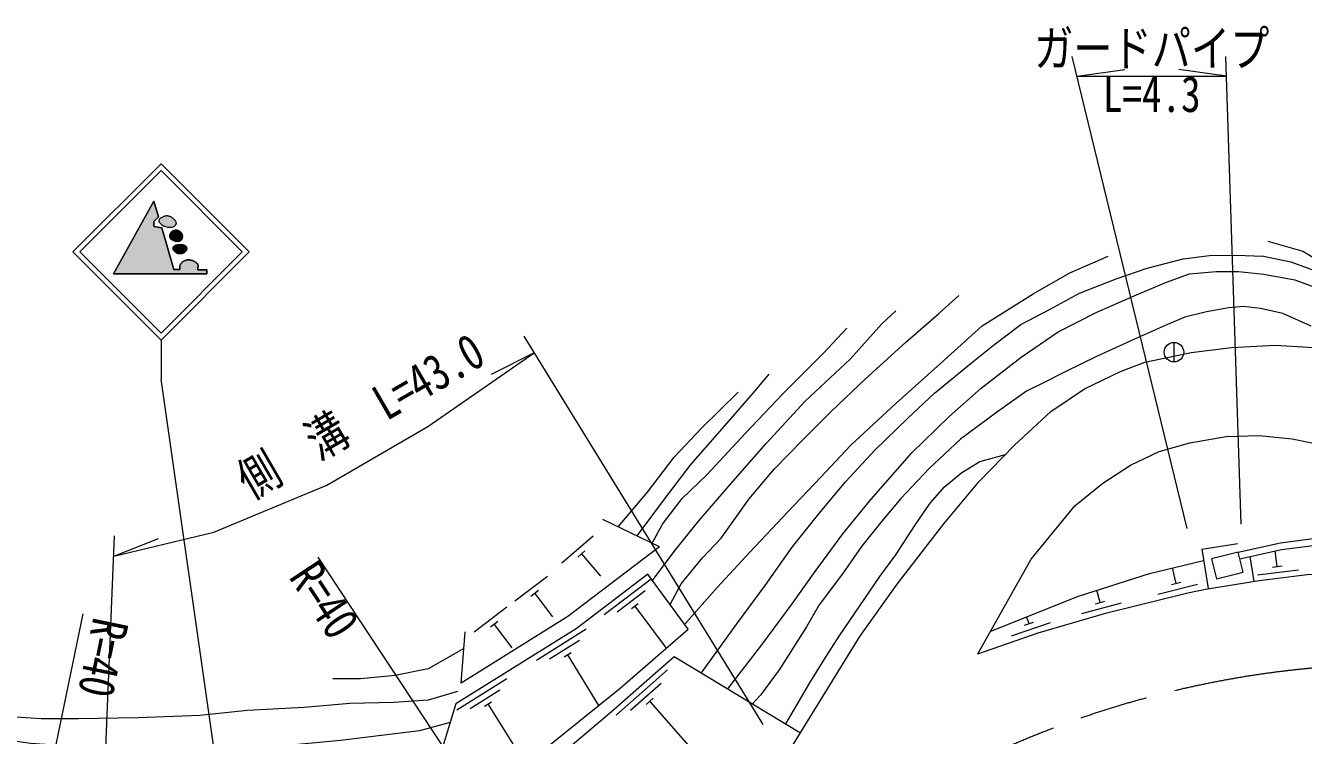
# Model space of a CAD drawing. Units: millimetres at full size, sheet at 1:1000; details may follow other scales. Extents: x 40000 to 680000, y 20000 to 380000.
# Drawn here: x 272927 to 338142, y 281446 to 317669 of the extents above; entities that cross this region are included whole.
import ezdxf
from ezdxf.enums import TextEntityAlignment as Align

# ---------------------------------------------------------------- set-up
doc = ezdxf.new("R2010")
doc.units = ezdxf.units.MM
doc.header["$LTSCALE"] = 1000
doc.linetypes.add('CHAIN', pattern=[18.5, 12, -1.5, 3.5, -1.5])
doc.linetypes.add('DASHED', pattern=[7.5, 6, -1.5])
for name, color, linetype, lineweight in [('M-BGD', 7, 'Continuous', 13), ('M-BMK', 2, 'CHAIN', 13), ('M-STR-HTXT', 7, 'Continuous', 13), ('M-STR-STRC', 7, 'Continuous', 13)]:
    doc.layers.add(name, color=color, linetype=linetype, lineweight=lineweight)
doc.styles.add('ＭＳ ゴシック', font='')
doc.styles.get('ＭＳ ゴシック').set_extended_font_data('MS Gothic')

msp = doc.modelspace()

# ---------------------------------------------------------------- hatches: boundary and pattern name
at = {"layer": 'M-STR-STRC'}
for points in [[(281718, 305232), (281718, 305242), (281719, 305252), (281719, 305262), (281720, 305272), (281720, 305282), (281721, 305292), (281722, 305303), (281723, 305318), (281725, 305333), (281727, 305348), (281729, 305363), (281731, 305378), (281732, 305393), (281732, 305407), (281731, 305422), (281729, 305436), (281727, 305449), (281721, 305465), (281714, 305481), (281705, 305495), (281694, 305509), (281682, 305523), (281669, 305536), (281656, 305549), (281641, 305561), (281626, 305573), (281611, 305584), (281580, 305605), (281549, 305625), (281517, 305643), (281485, 305659), (281452, 305673), (281419, 305685), (281386, 305695), (281352, 305703), (281317, 305709), (281282, 305712), (281246, 305712), (281209, 305710), (281173, 305706), (281137, 305699), (281101, 305689), (281066, 305677), (281033, 305663), (281001, 305646), (280970, 305627), (280942, 305605), (280925, 305591), (280909, 305575), (280894, 305559), (280880, 305542), (280866, 305525), (280853, 305507), (280840, 305489), (280827, 305471), (280814, 305452), (280802, 305433), (280802, 305224), (280492, 305224), (279886, 307352), (279467, 307417), (279467, 307670), (279712, 307901), (279482, 308709), (277408, 305008), (282180, 305008), (282180, 305202), (281718, 305202), (281718, 305219)], [(280539, 307740), (280523, 307759), (280506, 307778), (280478, 307807), (280449, 307834), (280420, 307858), (280389, 307881), (280358, 307901), (280326, 307919), (280293, 307935), (280259, 307948), (280224, 307958), (280189, 307965), (280152, 307970), (280115, 307969), (280078, 307965), (280042, 307957), (280006, 307946), (279970, 307932), (279934, 307916), (279899, 307898), (279863, 307878), (279828, 307857), (279809, 307844), (279793, 307827), (279779, 307809), (279767, 307789), (279758, 307767), (279751, 307746), (279746, 307724), (279744, 307702), (279745, 307681), (279749, 307662), (279751, 307653), (279755, 307644), (279759, 307636), (279764, 307627), (279770, 307619), (279776, 307610), (279783, 307601), (279790, 307591), (279798, 307580), (279806, 307569), (279824, 307545), (279842, 307524), (279860, 307507), (279878, 307491), (279897, 307478), (279915, 307467), (279934, 307457), (279953, 307448), (279973, 307440), (279994, 307432), (280039, 307415), (280087, 307398), (280137, 307383), (280187, 307371), (280239, 307362), (280290, 307358), (280341, 307358), (280391, 307366), (280439, 307380), (280484, 307403), (280503, 307415), (280521, 307429), (280538, 307445), (280554, 307461), (280568, 307479), (280580, 307497), (280590, 307516), (280598, 307536), (280604, 307556), (280607, 307576), (280607, 307597), (280604, 307618), (280598, 307639), (280590, 307660), (280580, 307681), (280568, 307701), (280554, 307721)], [(280940, 306966), (280933, 306990), (280925, 307015), (280914, 307038), (280901, 307061), (280887, 307082), (280871, 307103), (280854, 307122), (280835, 307139), (280814, 307156), (280792, 307171), (280770, 307184), (280746, 307195), (280722, 307205), (280697, 307212), (280671, 307218), (280645, 307222), (280619, 307224), (280593, 307225), (280568, 307223), (280543, 307220), (280518, 307215), (280494, 307208), (280471, 307200), (280448, 307190), (280426, 307179), (280405, 307166), (280386, 307152), (280367, 307136), (280356, 307124), (280345, 307112), (280334, 307099), (280325, 307085), (280316, 307071), (280308, 307056), (280300, 307041), (280294, 307026), (280288, 307010), (280282, 306994), (280280, 306984), (280277, 306973), (280275, 306963), (280273, 306953), (280272, 306942), (280272, 306932), (280272, 306922), (280273, 306912), (280274, 306902), (280277, 306892), (280294, 306850), (280318, 306811), (280349, 306777), (280386, 306746), (280427, 306720), (280471, 306698), (280519, 306681), (280569, 306668), (280619, 306660), (280670, 306657), (280695, 306658), (280720, 306659), (280745, 306663), (280769, 306667), (280791, 306674), (280813, 306683), (280834, 306693), (280853, 306706), (280870, 306721), (280886, 306739), (280897, 306754), (280907, 306770), (280916, 306787), (280925, 306804), (280931, 306821), (280937, 306839), (280941, 306858), (280944, 306876), (280946, 306895), (280946, 306914), (280944, 306940)], [(281143, 306223), (281148, 306238), (281151, 306253), (281154, 306268), (281154, 306283), (281153, 306301), (281149, 306320), (281144, 306338), (281136, 306356), (281127, 306373), (281116, 306390), (281104, 306405), (281091, 306420), (281077, 306433), (281062, 306445), (281043, 306458), (281023, 306468), (281003, 306476), (280982, 306483), (280960, 306488), (280938, 306492), (280915, 306495), (280892, 306497), (280868, 306499), (280844, 306500), (280805, 306501), (280767, 306500), (280729, 306498), (280692, 306493), (280656, 306485), (280621, 306475), (280587, 306463), (280556, 306447), (280526, 306428), (280498, 306406), (280488, 306395), (280479, 306382), (280472, 306369), (280466, 306354), (280462, 306339), (280459, 306323), (280457, 306307), (280457, 306292), (280458, 306276), (280460, 306262), (280465, 306244), (280472, 306228), (280481, 306213), (280491, 306198), (280503, 306184), (280516, 306170), (280531, 306155), (280547, 306140), (280564, 306124), (280581, 306107), (280604, 306086), (280626, 306068), (280648, 306053), (280671, 306040), (280693, 306030), (280716, 306022), (280738, 306017), (280761, 306014), (280785, 306012), (280808, 306012), (280839, 306015), (280869, 306019), (280900, 306027), (280930, 306036), (280960, 306048), (280989, 306063), (281017, 306079), (281044, 306098), (281069, 306119), (281092, 306143), (281102, 306155), (281112, 306168), (281121, 306181), (281129, 306195), (281137, 306209)]]:
    msp.add_hatch(color=256, dxfattribs=at).paths.add_polyline_path(points)

# ---------------------------------------------------------------- linework, layer by layer
at = {"layer": 'M-BGD'}
for p, q in [((331534, 301503), (331534, 300503)), ((305283, 291074), (302393, 292463)), ((301886, 291622), (300302, 290242)), ((301476, 290867), (301106, 290545)), ((332957, 290946), (334793, 291236)), ((332957, 290946), (333274, 288935)), ((336807, 290068), (336707, 290860)), ((301291, 290706), (302277, 289575)), ((335415, 290571), (335615, 289305)), ((299564, 289561), (297893, 288290)), ((331653, 289202), (331460, 289995)), ((335802, 289640), (337886, 289902)), ((336564, 290038), (337050, 290099)), ((304846, 289423), (302459, 287606)), ((330706, 288658), (332744, 289163)), ((331415, 289143), (331890, 289260)), ((299105, 288835), (298715, 288538)), ((298910, 288687), (299818, 287493)), ((304550, 288821), (303118, 287731)), ((327530, 288166), (328004, 288293)), ((327767, 288230), (327600, 288853)), ((297496, 287987), (295825, 286716)), ((304183, 288164), (303849, 287910)), ((304016, 288037), (305623, 285900)), ((326831, 287668), (328859, 288212)), ((297037, 287261), (296647, 286964)), ((296842, 287113), (297750, 285919)), ((323247, 286522), (325231, 287211)), ((323909, 287070), (324372, 287230)), ((324141, 287150), (324008, 287497)), ((295160, 284113), (295358, 286737)), ((301540, 286861), (298996, 285271)), ((301190, 286288), (299664, 285335)), ((300764, 285668), (300408, 285446)), ((300586, 285557), (302174, 282971)), ((305696, 284792), (303070, 282478)), ((297487, 284329), (294942, 282739)), ((297137, 283756), (295610, 282803)), ((305369, 284104), (303794, 282716)), ((294880, 283054), (293153, 277409)), ((296710, 283136), (296354, 282914)), ((304964, 283347), (304596, 283023)), ((304780, 283185), (308206, 279299)), ((296532, 283025), (298229, 280309))]:
    msp.add_line(p, q, dxfattribs=at)
for points in [[(336322, 306675), (338112, 306150), (339684, 305226), (341816, 303886), (343634, 302670), (347056, 300308), (348827, 299117), (352289, 296643), (354529, 295223), (356769, 294031), (358587, 293080), (360544, 292240)], [(306559, 287113), (308219, 288993), (309906, 290811), (311826, 292860), (313511, 294626), (315021, 296243), (317365, 298398), (319618, 300427), (321750, 302346), (324356, 303986), (326228, 305057), (328172, 305905)], [(307417, 284636), (309225, 287143), (310670, 289099), (312054, 291049), (313414, 292752), (314786, 294407), (316256, 295986), (317959, 297641), (319307, 298918), (321200, 300455), (322388, 301419), (323712, 302423), (325214, 303204), (326717, 304008), (328585, 304753), (330159, 305285), (332004, 305769), (333347, 305936), (334695, 305959), (336103, 305900), (337498, 305605), (339166, 305002)], [(308767, 283819), (310499, 286073), (312054, 288161), (313216, 289809), (314628, 291730), (316078, 293502), (318165, 295874), (320039, 297711), (321703, 299163), (323743, 300740), (325629, 302044), (327598, 303040), (329511, 303885), (331148, 304572), (332334, 304999), (333686, 305118), (334836, 305118), (336117, 304975), (337711, 304701), (338731, 304322)], [(305817, 288123), (306393, 289176), (307474, 290503), (308426, 291517), (309848, 293525), (311154, 295056), (312610, 296547), (314043, 297968), (315796, 299638), (317840, 301493), (319543, 302973), (320553, 303900)], [(338538, 302332), (337099, 302974), (335957, 303236), (335087, 303332), (334327, 303265), (333203, 303064), (332093, 302781), (331202, 302416), (329519, 301671), (327582, 300784), (325979, 300001), (324802, 299405), (324004, 299009), (322470, 297922), (320636, 296558), (319035, 295060), (317603, 293544), (316626, 292377), (315590, 291080), (314613, 289699), (313433, 288113), (312790, 286982), (311395, 284788), (310442, 283502), (310030, 283054)], [(304918, 289344), (306021, 290835), (307287, 292389), (308911, 294275), (310730, 296336), (312722, 298503), (315009, 300638), (316625, 302441), (317340, 303120)], [(304907, 291255), (305429, 292225), (306435, 293538), (307695, 294739), (309664, 296869), (311581, 298874), (313651, 300944), (314845, 302225)], [(311949, 280726), (315501, 286486), (317414, 289156), (319795, 292249), (321577, 294385), (323400, 296254), (325254, 297973), (326972, 299134), (328809, 300017), (330047, 300485), (332405, 300980), (334478, 301235), (336701, 301358), (338669, 301233), (341071, 300954), (342752, 300534), (347916, 297207), (349362, 296285), (354893, 291848), (358135, 289631)], [(304136, 291625), (305690, 293713), (306895, 295288), (308367, 296947), (310059, 298915), (310870, 299877)], [(303167, 292091), (304672, 293867), (306026, 295650), (307415, 297119), (309301, 298958)], [(321527, 285607), (324249, 290435), (326473, 293158), (327901, 294319), (329309, 295243), (330777, 295939), (332340, 296376), (334196, 296693), (335876, 296756), (337565, 296583), (339241, 296243), (340976, 295759), (342984, 294933), (345863, 293487), (349529, 291462), (350120, 290470)], [(311720, 282031), (312958, 284137), (313663, 285294), (314451, 286512), (316532, 289561), (317345, 290662), (318313, 292166), (319101, 293302), (319818, 294126), (320714, 294866), (321633, 295427), (322939, 295781)], [(334809, 290795), (336969, 291277), (338873, 291524), (341221, 291687), (343918, 291604), (346289, 291289), (348077, 290950), (350120, 290470), (350976, 289234), (365600, 288862), (380267, 288557), (400196, 288116), (421847, 288064), (430188, 288087), (432089, 288181), (436833, 288767), (441250, 289645), (445896, 290876)], [(305283, 291074), (300598, 287510), (295160, 284113)], [(334892, 290455), (337029, 290932), (338907, 291175), (341228, 291336), (343889, 291254), (346233, 290943), (348005, 290608), (349909, 290160), (350790, 288889)], [(293153, 277409), (296739, 278845), (298362, 279896), (303278, 283865), (306738, 286870), (304678, 289671)], [(304678, 289671), (301025, 286892), (294880, 283054)], [(321527, 285607), (324609, 286678), (328111, 287705), (332236, 288728), (333152, 288916), (335881, 289347), (338338, 289656), (341572, 289740), (344907, 289582), (347674, 289365), (350790, 288889)], [(294591, 282108), (293024, 281678), (289005, 281188), (285207, 280832), (283089, 280575), (280579, 280539), (277317, 280747), (273203, 281041), (270975, 281347), (268216, 281764), (265131, 282339), (261894, 282916), (259176, 283638), (256441, 284461), (254507, 285244), (253442, 285758), (252621, 286296), (251091, 287765)], [(294971, 283692), (293481, 283252), (291723, 283130), (289477, 283069), (287152, 282873), (284258, 282714), (281828, 282470), (278675, 282348), (275634, 282299), (273730, 282299), (270623, 282495), (267766, 282837), (265480, 283217), (263062, 283973), (261634, 284547), (260022, 285303), (258947, 285975)], [(295294, 285885), (294617, 285498), (293469, 284839), (291797, 284498), (290026, 284327), (288610, 284339)], [(287981, 267316), (292599, 276270), (295324, 277202), (297636, 278613), (300478, 280684), (302823, 282659), (306023, 285480), (312472, 281575)]]:
    msp.add_lwpolyline(points, dxfattribs=at)
at = {"layer": 'M-BGD', "linetype": 'DASHED'}
msp.add_lwpolyline([(322184, 286773), (326658, 288552), (330288, 289712), (333046, 290378)], dxfattribs=at)
at = {"layer": 'M-BGD'}
msp.add_lwpolyline([(334809, 290795), (333449, 290462), (333698, 289442), (335058, 289775)], close=True, dxfattribs=at)
msp.add_circle((331534, 301003), 500, dxfattribs=at)
at = {"layer": 'M-BMK'}
msp.add_arc((343172, 235090), 50000, 89.66438, 123.29079, dxfattribs=at)
at = {"layer": 'M-STR-HTXT'}
for p, q in [((332208, 292004), (326347, 316092)), ((334961, 292231), (334177, 316092)), ((326591, 315092), (329022, 315434)), ((326591, 315092), (334210, 315092)), ((334210, 315092), (331779, 315434)), ((310571, 282006), (298366, 301820)), ((298891, 300968), (296697, 299867)), ((284746, 265351), (279843, 299619)), ((276452, 267233), (277468, 291629)), ((277425, 290590), (279708, 291492)), ((302677, 268106), (287856, 290540)), ((270510, 261650), (275862, 287653))]:
    msp.add_line(p, q, dxfattribs=at)
msp.add_lwpolyline([(277425, 290590), (282534, 291822), (288301, 294221), (293460, 297216), (298891, 300968)], dxfattribs=at)
at = {"layer": 'M-STR-STRC'}
for p, q in [((275343, 306119), (279843, 310619)), ((284343, 306118), (279843, 310619)), ((275697, 306119), (279843, 310265)), ((283990, 306118), (279843, 310265)), ((277408, 305008), (279482, 308709)), ((279482, 308709), (279712, 307901)), ((279712, 307901), (279467, 307670)), ((279467, 307670), (279467, 307417)), ((279467, 307417), (279886, 307352)), ((279886, 307352), (280492, 305224)), ((275343, 306119), (279843, 301618)), ((275697, 306119), (279843, 301972)), ((279843, 301972), (283990, 306118)), ((279843, 301618), (284343, 306118)), ((280492, 305224), (280802, 305224)), ((280802, 305224), (280802, 305433)), ((282180, 305008), (277408, 305008)), ((281718, 305202), (282180, 305202)), ((282180, 305202), (282180, 305008)), ((279843, 301618), (279843, 299619))]:
    msp.add_line(p, q, dxfattribs=at)
for points in [[(277408, 305008), (282180, 305008), (282180, 305202), (281718, 305202), (281718, 305212), (281718, 305222), (281718, 305232), (281718, 305242), (281719, 305252), (281719, 305262), (281720, 305272), (281720, 305282), (281721, 305292), (281722, 305303), (281723, 305318), (281725, 305333), (281727, 305348), (281729, 305363), (281731, 305378), (281732, 305393), (281732, 305407), (281731, 305422), (281729, 305436), (281727, 305449), (281721, 305465), (281714, 305481), (281705, 305495), (281694, 305509), (281682, 305523), (281669, 305536), (281656, 305549), (281641, 305561), (281626, 305573), (281611, 305584), (281580, 305605), (281549, 305625), (281517, 305643), (281485, 305659), (281452, 305673), (281419, 305685), (281386, 305695), (281352, 305703), (281317, 305709), (281282, 305712), (281246, 305712), (281209, 305710), (281173, 305706), (281137, 305699), (281101, 305689), (281066, 305677), (281033, 305663), (281001, 305646), (280970, 305627), (280942, 305605), (280925, 305591), (280909, 305575), (280894, 305559), (280880, 305542), (280866, 305525), (280853, 305507), (280840, 305489), (280827, 305471), (280814, 305452), (280802, 305433), (280802, 305224), (280492, 305224), (279886, 307352), (279467, 307417), (279467, 307670), (279712, 307901), (279482, 308709)], [(279749, 307662), (279745, 307681), (279744, 307702), (279746, 307724), (279751, 307746), (279758, 307767), (279767, 307789), (279779, 307809), (279793, 307827), (279809, 307844), (279828, 307857), (279863, 307878), (279899, 307898), (279934, 307916), (279970, 307932), (280006, 307946), (280042, 307957), (280078, 307965), (280115, 307969), (280152, 307970), (280189, 307965), (280224, 307958), (280259, 307948), (280293, 307935), (280326, 307919), (280358, 307901), (280389, 307881), (280420, 307858), (280449, 307834), (280478, 307807), (280506, 307778), (280523, 307759), (280539, 307740), (280554, 307721), (280568, 307701), (280580, 307681), (280590, 307660), (280598, 307639), (280604, 307618), (280607, 307597), (280607, 307576), (280604, 307556), (280598, 307536), (280590, 307516), (280580, 307497), (280568, 307479), (280554, 307461), (280538, 307445), (280521, 307429), (280503, 307415), (280484, 307403), (280439, 307380), (280391, 307366), (280341, 307358), (280290, 307358), (280239, 307362), (280187, 307371), (280137, 307383), (280087, 307398), (280039, 307415), (279994, 307432), (279973, 307440), (279953, 307448), (279934, 307457), (279915, 307467), (279897, 307478), (279878, 307491), (279860, 307507), (279842, 307524), (279824, 307545), (279806, 307569), (279798, 307580), (279790, 307591), (279783, 307601), (279776, 307610), (279770, 307619), (279764, 307627), (279759, 307636), (279755, 307644), (279751, 307653)], [(279749, 307662), (279745, 307681), (279744, 307702), (279746, 307724), (279751, 307746), (279758, 307767), (279767, 307789), (279779, 307809), (279793, 307827), (279809, 307844), (279828, 307857), (279863, 307878), (279899, 307898), (279934, 307916), (279970, 307932), (280006, 307946), (280042, 307957), (280078, 307965), (280115, 307969), (280152, 307970), (280189, 307965), (280224, 307958), (280259, 307948), (280293, 307935), (280326, 307919), (280358, 307901), (280389, 307881), (280420, 307858), (280449, 307834), (280478, 307807), (280506, 307778), (280523, 307759), (280539, 307740), (280554, 307721), (280568, 307701), (280580, 307681), (280590, 307660), (280598, 307639), (280604, 307618), (280607, 307597), (280607, 307576), (280604, 307556), (280598, 307536), (280590, 307516), (280580, 307497), (280568, 307479), (280554, 307461), (280538, 307445), (280521, 307429), (280503, 307415), (280484, 307403), (280439, 307380), (280391, 307366), (280341, 307358), (280290, 307358), (280239, 307362), (280187, 307371), (280137, 307383), (280087, 307398), (280039, 307415), (279994, 307432), (279973, 307440), (279953, 307448), (279934, 307457), (279915, 307467), (279897, 307478), (279878, 307491), (279860, 307507), (279842, 307524), (279824, 307545), (279806, 307569), (279798, 307580), (279790, 307591), (279783, 307601), (279776, 307610), (279770, 307619), (279764, 307627), (279759, 307636), (279755, 307644), (279751, 307653)], [(280670, 306657), (280695, 306658), (280720, 306659), (280745, 306663), (280769, 306667), (280791, 306674), (280813, 306683), (280834, 306693), (280853, 306706), (280870, 306721), (280886, 306739), (280897, 306754), (280907, 306770), (280916, 306787), (280925, 306804), (280931, 306821), (280937, 306839), (280941, 306858), (280944, 306876), (280946, 306895), (280946, 306914), (280944, 306940), (280940, 306966), (280933, 306990), (280925, 307015), (280914, 307038), (280901, 307061), (280887, 307082), (280871, 307103), (280854, 307122), (280835, 307139), (280814, 307156), (280792, 307171), (280770, 307184), (280746, 307195), (280722, 307205), (280697, 307212), (280671, 307218), (280645, 307222), (280619, 307224), (280593, 307225), (280568, 307223), (280543, 307220), (280518, 307215), (280494, 307208), (280471, 307200), (280448, 307190), (280426, 307179), (280405, 307166), (280386, 307152), (280367, 307136), (280356, 307124), (280345, 307112), (280334, 307099), (280325, 307085), (280316, 307071), (280308, 307056), (280300, 307041), (280294, 307026), (280288, 307010), (280282, 306994), (280280, 306984), (280277, 306973), (280275, 306963), (280273, 306953), (280272, 306942), (280272, 306932), (280272, 306922), (280273, 306912), (280274, 306902), (280277, 306892), (280294, 306850), (280318, 306811), (280349, 306777), (280386, 306746), (280427, 306720), (280471, 306698), (280519, 306681), (280569, 306668), (280619, 306660)], [(280670, 306657), (280695, 306658), (280720, 306659), (280745, 306663), (280769, 306667), (280791, 306674), (280813, 306683), (280834, 306693), (280853, 306706), (280870, 306721), (280886, 306739), (280897, 306754), (280907, 306770), (280916, 306787), (280925, 306804), (280931, 306821), (280937, 306839), (280941, 306858), (280944, 306876), (280946, 306895), (280946, 306914), (280944, 306940), (280940, 306966), (280933, 306990), (280925, 307015), (280914, 307038), (280901, 307061), (280887, 307082), (280871, 307103), (280854, 307122), (280835, 307139), (280814, 307156), (280792, 307171), (280770, 307184), (280746, 307195), (280722, 307205), (280697, 307212), (280671, 307218), (280645, 307222), (280619, 307224), (280593, 307225), (280568, 307223), (280543, 307220), (280518, 307215), (280494, 307208), (280471, 307200), (280448, 307190), (280426, 307179), (280405, 307166), (280386, 307152), (280367, 307136), (280356, 307124), (280345, 307112), (280334, 307099), (280325, 307085), (280316, 307071), (280308, 307056), (280300, 307041), (280294, 307026), (280288, 307010), (280282, 306994), (280280, 306984), (280277, 306973), (280275, 306963), (280273, 306953), (280272, 306942), (280272, 306932), (280272, 306922), (280273, 306912), (280274, 306902), (280277, 306892), (280294, 306850), (280318, 306811), (280349, 306777), (280386, 306746), (280427, 306720), (280471, 306698), (280519, 306681), (280569, 306668), (280619, 306660)], [(280460, 306262), (280458, 306276), (280457, 306292), (280457, 306307), (280459, 306323), (280462, 306339), (280466, 306354), (280472, 306369), (280479, 306382), (280488, 306395), (280498, 306406), (280526, 306428), (280556, 306447), (280587, 306463), (280621, 306475), (280656, 306485), (280692, 306493), (280729, 306498), (280767, 306500), (280805, 306501), (280844, 306500), (280868, 306499), (280892, 306497), (280915, 306495), (280938, 306492), (280960, 306488), (280982, 306483), (281003, 306476), (281023, 306468), (281043, 306458), (281062, 306445), (281077, 306433), (281091, 306420), (281104, 306405), (281116, 306390), (281127, 306373), (281136, 306356), (281144, 306338), (281149, 306320), (281153, 306301), (281154, 306283), (281154, 306268), (281151, 306253), (281148, 306238), (281143, 306223), (281137, 306209), (281129, 306195), (281121, 306181), (281112, 306168), (281102, 306155), (281092, 306143), (281069, 306119), (281044, 306098), (281017, 306079), (280989, 306063), (280960, 306048), (280930, 306036), (280900, 306027), (280869, 306019), (280839, 306015), (280808, 306012), (280785, 306012), (280761, 306014), (280738, 306017), (280716, 306022), (280693, 306030), (280671, 306040), (280648, 306053), (280626, 306068), (280604, 306086), (280581, 306107), (280564, 306124), (280547, 306140), (280531, 306155), (280516, 306170), (280503, 306184), (280491, 306198), (280481, 306213), (280472, 306228), (280465, 306244)], [(280460, 306262), (280458, 306276), (280457, 306292), (280457, 306307), (280459, 306323), (280462, 306339), (280466, 306354), (280472, 306369), (280479, 306382), (280488, 306395), (280498, 306406), (280526, 306428), (280556, 306447), (280587, 306463), (280621, 306475), (280656, 306485), (280692, 306493), (280729, 306498), (280767, 306500), (280805, 306501), (280844, 306500), (280868, 306499), (280892, 306497), (280915, 306495), (280938, 306492), (280960, 306488), (280982, 306483), (281003, 306476), (281023, 306468), (281043, 306458), (281062, 306445), (281077, 306433), (281091, 306420), (281104, 306405), (281116, 306390), (281127, 306373), (281136, 306356), (281144, 306338), (281149, 306320), (281153, 306301), (281154, 306283), (281154, 306268), (281151, 306253), (281148, 306238), (281143, 306223), (281137, 306209), (281129, 306195), (281121, 306181), (281112, 306168), (281102, 306155), (281092, 306143), (281069, 306119), (281044, 306098), (281017, 306079), (280989, 306063), (280960, 306048), (280930, 306036), (280900, 306027), (280869, 306019), (280839, 306015), (280808, 306012), (280785, 306012), (280761, 306014), (280738, 306017), (280716, 306022), (280693, 306030), (280671, 306040), (280648, 306053), (280626, 306068), (280604, 306086), (280581, 306107), (280564, 306124), (280547, 306140), (280531, 306155), (280516, 306170), (280503, 306184), (280491, 306198), (280481, 306213), (280472, 306228), (280465, 306244)]]:
    msp.add_lwpolyline(points, close=True, dxfattribs=at)
msp.add_lwpolyline([(280802, 305433), (280814, 305452), (280827, 305471), (280840, 305489), (280853, 305507), (280866, 305525), (280880, 305542), (280894, 305559), (280909, 305575), (280925, 305591), (280942, 305605), (280970, 305627), (281001, 305646), (281033, 305663), (281066, 305677), (281101, 305689), (281137, 305699), (281173, 305706), (281209, 305710), (281246, 305712), (281282, 305712), (281317, 305709), (281352, 305703), (281386, 305695), (281419, 305685), (281452, 305673), (281485, 305659), (281517, 305643), (281549, 305625), (281580, 305605), (281611, 305584), (281626, 305573), (281641, 305561), (281656, 305549), (281669, 305536), (281682, 305523), (281694, 305509), (281705, 305495), (281714, 305481), (281721, 305465), (281727, 305449), (281729, 305436), (281731, 305422), (281732, 305407), (281732, 305393), (281731, 305378), (281729, 305363), (281727, 305348), (281725, 305333), (281723, 305318), (281722, 305303), (281721, 305292), (281720, 305282), (281720, 305272), (281719, 305262), (281719, 305252), (281718, 305242), (281718, 305232), (281718, 305222), (281718, 305212), (281718, 305202)], dxfattribs=at)

# ---------------------------------------------------------------- texts
at = {"layer": 'M-STR-HTXT', "style": 'ＭＳ ゴシック', "width": 0.8}
msp.add_text('ガードパイプ', height=1833, dxfattribs=at).set_placement((330400, 315041), align=Align.BOTTOM_CENTER)
msp.add_text('L=4.3', height=1833, dxfattribs=at).set_placement((330400, 315092), align=Align.TOP_CENTER)
msp.add_text('側\u3000溝\u3000L=43.0', height=1833, rotation=30.135, dxfattribs=at).set_placement((290752, 296486), align=Align.BOTTOM_CENTER)
msp.add_text('R=40', height=1833, rotation=303.452, dxfattribs=at).set_placement((287856, 290540), align=Align.TOP_LEFT)
msp.add_text('R=40', height=1833, rotation=258.37, dxfattribs=at).set_placement((275862, 287653), align=Align.BOTTOM_LEFT)

doc.saveas('drawing.dxf')
